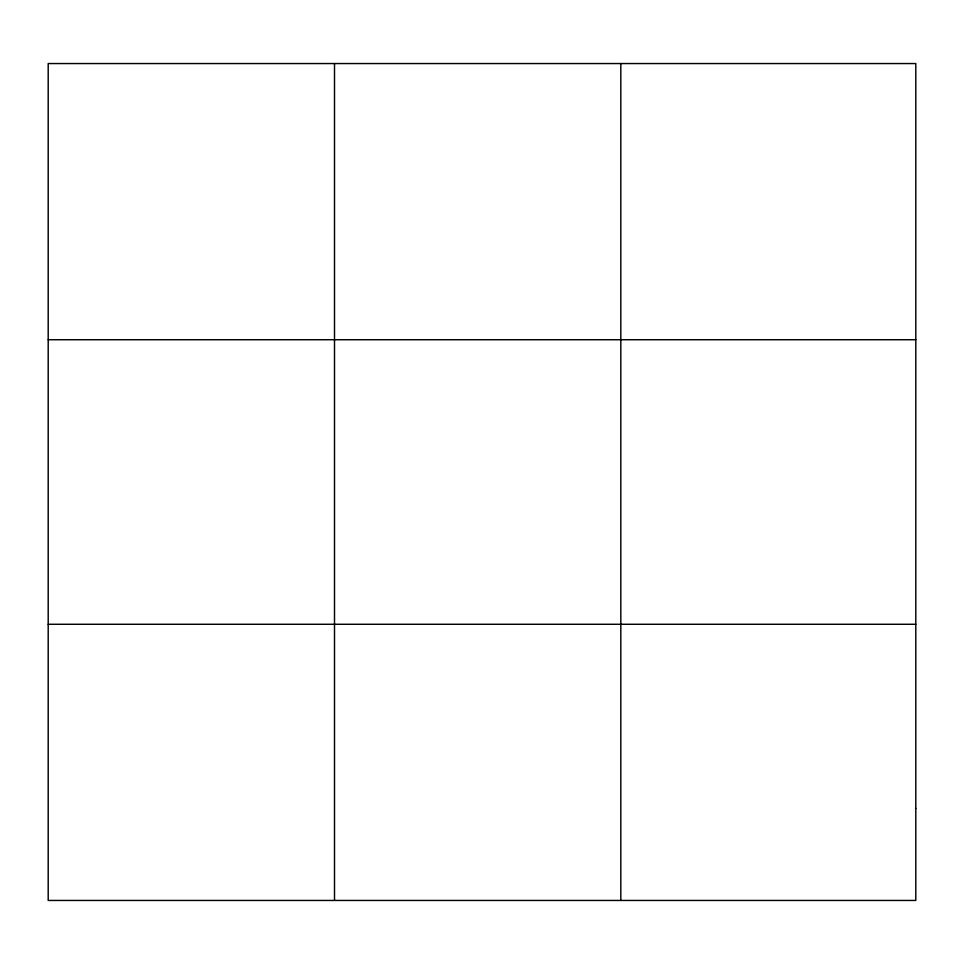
<?xml version="1.0" encoding="UTF-8"?>
<svg xmlns="http://www.w3.org/2000/svg" width="964" height="964" viewBox="0 0 964 964"><rect width="100%" height="100%" fill="white"/><g stroke="black" fill="none" stroke-linecap="round" stroke-linejoin="round"><path stroke-width="1.45" d="M334.508 63.552L334.508 900.448M620.816 63.552L620.816 900.448M48.2 339.726L915.8 339.726M48.2 624.274L915.8 624.274M915.8 808.386L915.8 900.448L48.2 900.448L48.2 63.552L915.8 63.552L915.8 808.386"/></g></svg>
